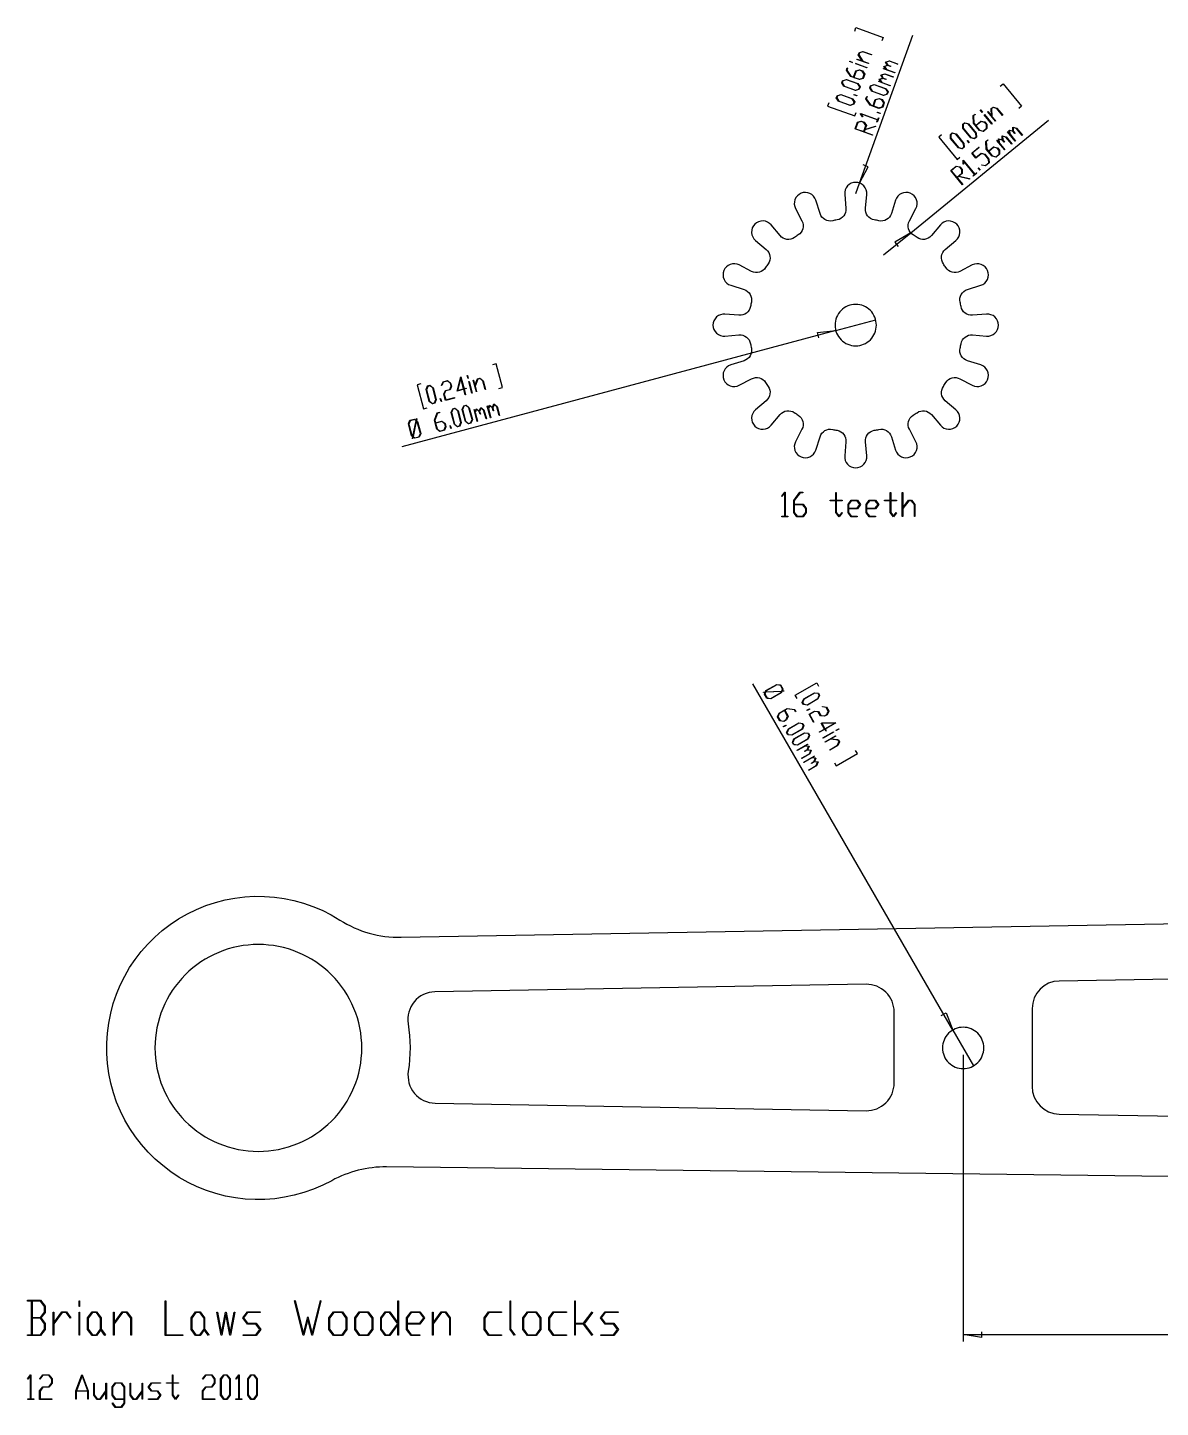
# Model space of a CAD drawing. Extents: x 35 to 373, y 17 to 253.
# Drawn here: x 34.7 to 199, y 17.4 to 217.5 of the extents above; entities that cross this region are included whole.
import ezdxf

# ---------------------------------------------------------------- set-up
doc = ezdxf.new("R2010")
doc.units = 0
doc.layers.get('0').update_dxf_attribs({"linetype": 'CONTINUOUS'})
doc.layers.add('DEFAULT_3', color=19, linetype='CONTINUOUS')
doc.layers.add('SLD-0', color=179, linetype='CONTINUOUS')

msp = doc.modelspace()

# ---------------------------------------------------------------- linework, layer by layer
for points in [[(154.82, 177.34, 0.414214), (151.82, 174.34, 0.414214), (154.82, 171.34, 0.414214), (157.82, 174.34, 0.414214)], [(68.2, 84.5, 0.414214), (53.2, 69.5, 0.414214), (68.2, 54.5, 0.414214), (83.2, 69.5, 0.414214)], [(248.2, 76.26, 0.419335), (244.13, 80.26), (184.33, 79.21, 0.409111), (180.4, 75.22), (180.4, 63.91, 0.409111), (184.33, 59.91), (244.13, 58.87, 0.419335), (248.2, 62.87)], [(170.4, 72.5, 0.414214), (167.4, 69.5, 0.414214), (170.4, 66.5, 0.414214), (173.4, 69.5, 0.414214)]]:
    msp.add_lwpolyline(points, format="xyb", close=True)
at = {"layer": 'DEFAULT_3'}
for points in [[(154.67, 216.99), (154.85, 217.49), (158.8, 216.07), (158.62, 215.56)], [(155.37, 194.95), (163.09, 216.37)], [(175.77, 208.99), (176.18, 209.33), (178.86, 206.09), (178.45, 205.74)], [(150.92, 206.6), (150.74, 206.1), (154.7, 204.67), (154.88, 205.18)], [(158.85, 184.51), (162.8, 187.73), (182.79, 204.06)], [(167.26, 201.96), (166.85, 201.62), (169.52, 198.37), (169.94, 198.72)], [(154.82, 193.44), (155.37, 194.95), (156.65, 197.3), (155.88, 197.57)], [(162.8, 187.73), (160.49, 186.37), (161, 185.74)], [(151.93, 173.56), (157.72, 175.12)], [(149.47, 172.49), (149.26, 173.27), (151.93, 173.56), (88.98, 156.7)], [(103.07, 165.14), (103.59, 165.28), (102.67, 168.73), (102.15, 168.59)], [(91.75, 165.81), (91.23, 165.67), (92.16, 162.22), (92.68, 162.35)], [(168.9, 72.1), (139.91, 122.3)], [(146.33, 120.19), (146.06, 120.66), (149.16, 122.45), (149.43, 121.98)], [(151.72, 110.87), (151.98, 110.41), (155.08, 112.19), (154.81, 112.66)], [(167.22, 74.19), (167.93, 74.6), (168.9, 72.1), (171.9, 66.9)], [(170.4, 68.5), (170.4, 26.92)], [(173.04, 28.32), (173.04, 27.51), (170.4, 27.92), (258.2, 27.92), (255.55, 28.32), (255.55, 27.51)]]:
    msp.add_lwpolyline(points, dxfattribs=at)
for points in [[(140.29, 162.06, 0.439951), (140.19, 159.7, 0.439951), (142.54, 159.81), (143.85, 161.36, -0.388633), (145.94, 161.64, 0.010581), (146.49, 161.27, -0.388633), (147.03, 159.23), (146.09, 157.43, 0.439951), (146.9, 155.22, 0.439951), (149.04, 156.21), (149.65, 158.15, -0.388633), (151.48, 159.21, 0.010581), (152.12, 159.08, -0.388633), (153.41, 157.4), (153.23, 155.38, 0.439951), (154.82, 153.64, 0.439951), (156.42, 155.38), (156.24, 157.4, -0.388633), (157.52, 159.08, 0.010581), (158.17, 159.21, -0.388633), (160, 158.15), (160.61, 156.21, 0.439951), (162.74, 155.22, 0.439951), (163.55, 157.43), (162.61, 159.23, -0.388633), (163.16, 161.27, 0.010581), (163.71, 161.64, -0.388633), (165.8, 161.36), (167.1, 159.81, 0.439951), (169.46, 159.7, 0.439951), (169.36, 162.06), (167.8, 163.37, -0.388633), (167.53, 165.46, 0.010581), (167.89, 166, -0.388633), (169.93, 166.55), (171.73, 165.61, 0.439951), (173.95, 166.42, 0.439951), (172.95, 168.56), (171.01, 169.17, -0.388633), (169.96, 171, 0.010581), (170.09, 171.64, -0.388633), (171.76, 172.92), (173.78, 172.75, 0.439951), (175.52, 174.34, 0.439951), (173.78, 175.93), (171.76, 175.76, -0.388633), (170.09, 177.04, 0.010581), (169.96, 177.68, -0.388633), (171.01, 179.51), (172.95, 180.12, 0.439951), (173.95, 182.26, 0.439951), (171.73, 183.07), (169.93, 182.13, -0.388633), (167.89, 182.68, 0.010581), (167.53, 183.22, -0.388633), (167.8, 185.31), (169.36, 186.62, 0.439951), (169.46, 188.98, 0.439951), (167.1, 188.87), (165.8, 187.32, -0.388633), (163.71, 187.04, 0.010581), (163.16, 187.41, -0.388633), (162.61, 189.45), (163.55, 191.25, 0.439951), (162.74, 193.46, 0.439951), (160.61, 192.47), (160, 190.53, -0.388633), (158.17, 189.47, 0.010581), (157.52, 189.6, -0.388633), (156.24, 191.28), (156.42, 193.3, 0.439951), (154.82, 195.04, 0.439951), (153.23, 193.3), (153.41, 191.28, -0.388633), (152.12, 189.6, 0.010581), (151.48, 189.47, -0.388633), (149.65, 190.53), (149.04, 192.47, 0.439951), (146.9, 193.46, 0.439951), (146.09, 191.25), (147.03, 189.45, -0.388633), (146.49, 187.41, 0.010581), (145.94, 187.04, -0.388633), (143.85, 187.32), (142.54, 188.87, 0.439951), (140.19, 188.98, 0.439951), (140.29, 186.62), (141.84, 185.31, -0.388633), (142.12, 183.22, 0.010581), (141.76, 182.68, -0.388633), (139.72, 182.13), (137.92, 183.07, 0.439951), (135.7, 182.26, 0.439951), (136.7, 180.12), (138.63, 179.51, -0.388633), (139.69, 177.68, 0.010581), (139.56, 177.04, -0.388633), (137.89, 175.76), (135.86, 175.93, 0.439951), (134.12, 174.34, 0.439951), (135.86, 172.75), (137.89, 172.92, -0.388633), (139.56, 171.64, 0.010581), (139.69, 171, -0.388633), (138.63, 169.17), (136.7, 168.56, 0.439951), (135.7, 166.42, 0.439951), (137.92, 165.61), (139.72, 166.55, -0.388633), (141.76, 166, 0.010581), (142.12, 165.46, -0.388633), (141.84, 163.37)], [(78.84, 50.25, -0.581542), (46.21, 70.19, -0.581542), (80.02, 88.05, 0.147265), (88.9, 85.55), (329.31, 89.75, 0.117819), (336.51, 91.6, -0.564877), (373.2, 69.52, -0.564877), (336.53, 47.39, 0.118802), (329.27, 49.24), (86.78, 52.24, 0.130049)], [(93.82, 61.49), (156.33, 60.4, 0.419335), (160.4, 64.4), (160.4, 74.73, 0.419335), (156.33, 78.73), (93.8, 77.63, 0.456495), (89.92, 73, -0.078789), (89.94, 66.11, 0.455063)]]:
    msp.add_lwpolyline(points, format="xyb", close=True, dxfattribs=at)
at = {"layer": 'SLD-0'}
for points in [[(154.37, 212.45), (154.36, 212.41), (153.94, 212.56), (153.96, 212.6)], [(156.45, 211.7), (156.43, 211.66), (154.78, 212.26), (154.79, 212.3)], [(157.12, 213.57), (157.11, 213.52), (155.87, 213.97), (155.37, 213.81), (155.26, 213.52), (155.85, 212.62), (156.67, 212.32), (156.66, 212.28), (155, 212.88), (155.01, 212.92), (155.78, 212.65), (155.2, 213.52), (155.32, 213.85), (155.87, 214.02)], [(160.95, 212.21), (160.94, 212.17), (159.7, 212.62), (159.21, 212.47), (159.49, 212.04), (159.9, 211.89), (159.88, 211.85), (159.48, 211.99), (158.99, 211.84), (159.27, 211.42), (160.51, 210.97), (160.49, 210.93), (158.83, 211.53), (158.85, 211.57), (159.19, 211.44), (158.91, 211.87), (159.44, 212.03), (159.14, 212.49), (159.7, 212.67)], [(155.82, 211.22), (156.13, 210.75), (155.9, 210.11), (155.36, 209.94), (154.09, 210.39), (153.47, 211.33), (153.59, 211.65), (153.64, 211.63), (153.53, 211.33), (154.13, 210.43), (154.5, 210.29), (154.83, 211.21), (155.38, 211.38)], [(155.78, 211.19), (155.39, 211.33), (154.89, 211.18), (154.56, 210.27), (155.35, 209.99), (155.85, 210.14), (156.07, 210.75)], [(160.28, 210.35), (160.27, 210.31), (159.03, 210.75), (158.54, 210.6), (158.82, 210.17), (159.23, 210.02), (159.21, 209.98), (158.81, 210.13), (158.32, 209.98), (158.6, 209.55), (159.83, 209.1), (159.82, 209.06), (158.16, 209.66), (158.17, 209.7), (158.52, 209.58), (158.24, 210), (158.77, 210.17), (158.46, 210.63), (159.03, 210.8)], [(155.15, 209.36), (155.46, 208.88), (155.34, 208.55), (154.79, 208.38), (153.12, 208.99), (152.8, 209.47), (152.92, 209.79), (153.47, 209.96)], [(155.11, 209.32), (153.47, 209.91), (152.97, 209.76), (152.86, 209.46), (153.15, 209.02), (154.79, 208.43), (155.29, 208.58), (155.4, 208.88)], [(159.2, 208.63), (159.52, 208.15), (159.4, 207.82), (158.85, 207.65), (157.17, 208.26), (156.86, 208.74), (156.97, 209.06), (157.52, 209.23)], [(159.17, 208.59), (157.53, 209.18), (157.02, 209.03), (156.92, 208.73), (157.21, 208.29), (158.85, 207.7), (159.35, 207.85), (159.46, 208.15)], [(154.36, 207.18), (154.67, 206.7), (154.56, 206.37), (154.01, 206.2), (152.33, 206.81), (152.01, 207.29), (152.13, 207.61), (152.68, 207.78)], [(154.33, 207.14), (152.69, 207.73), (152.18, 207.58), (152.08, 207.28), (152.37, 206.84), (154, 206.25), (154.51, 206.41), (154.61, 206.7)], [(154.99, 207.66), (154.98, 207.61), (154.56, 207.76), (154.58, 207.81)], [(158.64, 207.07), (158.96, 206.59), (158.73, 205.95), (158.18, 205.78), (156.91, 206.24), (156.3, 207.18), (156.41, 207.5), (156.46, 207.48), (156.36, 207.18), (156.95, 206.27), (157.33, 206.14), (157.66, 207.06), (158.21, 207.23)], [(158.61, 207.03), (158.21, 207.18), (157.71, 207.02), (157.38, 206.12), (158.17, 205.83), (158.68, 205.99), (158.9, 206.59)], [(158.17, 204.4), (157.94, 203.78), (157.89, 203.8), (157.99, 204.09), (155.6, 204.96), (155.87, 204.55), (155.82, 204.53), (155.51, 205), (155.52, 205.03), (158.01, 204.13), (158.11, 204.42)], [(158.37, 205.06), (158.36, 205.02), (157.94, 205.17), (157.96, 205.21)], [(173.83, 203.44), (173.85, 202.87), (173.33, 202.44), (172.77, 202.57), (171.92, 203.61), (171.86, 204.73), (172.12, 204.95), (172.16, 204.9), (171.91, 204.7), (171.96, 203.62), (172.22, 203.31), (172.97, 203.93), (173.53, 203.8)], [(173.21, 205.23), (173.17, 205.2), (172.89, 205.54), (172.93, 205.57)], [(174.61, 203.53), (174.58, 203.5), (173.45, 204.86), (173.49, 204.89)], [(176.14, 204.79), (176.11, 204.76), (175.27, 205.78), (174.76, 205.9), (174.51, 205.7), (174.56, 204.62), (175.12, 203.95), (175.09, 203.92), (173.96, 205.28), (174, 205.31), (174.51, 204.69), (174.46, 205.74), (174.73, 205.96), (175.29, 205.82)], [(156.05, 203.78), (156.37, 203.3), (156.16, 202.72), (157.68, 203.19), (157.71, 203.15), (156.14, 202.67), (156.04, 202.38), (157.25, 201.95), (157.24, 201.9), (154.72, 202.81), (155.07, 203.77), (155.62, 203.94)], [(156.02, 203.75), (155.62, 203.89), (155.12, 203.74), (154.79, 202.83), (155.98, 202.4), (156.31, 203.31)], [(170.51, 200.7), (170.53, 200.13), (170.27, 199.91), (169.71, 200.04), (168.57, 201.42), (168.55, 201.99), (168.81, 202.21), (169.37, 202.08)], [(170.46, 200.69), (169.35, 202.03), (168.84, 202.16), (168.6, 201.96), (168.62, 201.43), (169.73, 200.09), (170.24, 199.96), (170.49, 200.16)], [(172.29, 202.18), (172.32, 201.6), (172.05, 201.38), (171.5, 201.52), (170.36, 202.89), (170.33, 203.47), (170.6, 203.69), (171.16, 203.55)], [(172.25, 202.16), (171.14, 203.51), (170.62, 203.63), (170.38, 203.43), (170.41, 202.9), (171.52, 201.56), (172.03, 201.44), (172.27, 201.64)], [(173.78, 203.43), (173.51, 203.75), (173, 203.87), (172.26, 203.26), (172.79, 202.62), (173.3, 202.49), (173.8, 202.9)], [(179, 201.89), (178.97, 201.86), (178.13, 202.87), (177.63, 202.99), (177.66, 202.48), (177.93, 202.14), (177.9, 202.12), (177.62, 202.45), (177.12, 202.57), (177.15, 202.06), (177.98, 201.04), (177.95, 201.02), (176.83, 202.38), (176.86, 202.4), (177.1, 202.12), (177.07, 202.63), (177.61, 202.5), (177.58, 203.05), (178.15, 202.91)], [(171.29, 200.79), (171.26, 200.76), (170.98, 201.1), (171.01, 201.13)], [(174.14, 198.43), (174.16, 197.86), (173.64, 197.42), (173.1, 197.55), (173.09, 197.61), (173.62, 197.48), (174.11, 197.89), (174.09, 198.42), (173.54, 199.08), (173.03, 199.2), (172.25, 198.56), (171.66, 199.29), (172.69, 200.14), (172.73, 200.1), (171.73, 199.27), (172.25, 198.64), (173, 199.26), (173.56, 199.12)], [(175.67, 199.69), (175.69, 199.12), (175.17, 198.69), (174.61, 198.82), (173.76, 199.86), (173.71, 200.98), (173.97, 201.2), (174, 201.15), (173.75, 200.95), (173.81, 199.87), (174.06, 199.56), (174.82, 200.18), (175.37, 200.05)], [(177.47, 200.62), (177.44, 200.59), (176.6, 201.61), (176.1, 201.73), (176.13, 201.21), (176.4, 200.88), (176.37, 200.85), (176.09, 201.18), (175.59, 201.31), (175.62, 200.79), (176.45, 199.78), (176.42, 199.75), (175.3, 201.11), (175.33, 201.14), (175.57, 200.86), (175.54, 201.37), (176.08, 201.24), (176.05, 201.79), (176.62, 201.65)], [(172.37, 196.38), (171.86, 195.95), (171.83, 196), (172.06, 196.2), (170.44, 198.16), (170.47, 197.67), (170.41, 197.68), (170.39, 198.24), (170.41, 198.26), (172.1, 196.22), (172.34, 196.42)], [(175.62, 199.68), (175.35, 200), (174.84, 200.13), (174.1, 199.51), (174.63, 198.87), (175.15, 198.74), (175.64, 199.15)], [(170.24, 196.92), (170.26, 196.35), (169.79, 195.95), (171.33, 195.58), (171.33, 195.53), (169.74, 195.91), (169.51, 195.72), (170.33, 194.73), (170.3, 194.7), (168.59, 196.76), (169.38, 197.41), (169.94, 197.28)], [(170.19, 196.91), (169.92, 197.23), (169.41, 197.35), (168.67, 196.74), (169.47, 195.77), (170.21, 196.38)], [(172.88, 196.83), (172.85, 196.8), (172.57, 197.14), (172.6, 197.17)], [(96.2, 165.49), (95.99, 164.96), (95.35, 164.79), (95.15, 164.3), (95.37, 163.48), (96.63, 163.82), (96.64, 163.76), (95.34, 163.42), (95.1, 164.31), (95.32, 164.84), (95.96, 165.01), (96.15, 165.5), (96.05, 165.9), (95.63, 166.23), (95.01, 166.06), (94.81, 165.56), (94.77, 165.59), (94.98, 166.12), (95.63, 166.29), (96.08, 165.94)], [(98.33, 165.13), (98.03, 165.05), (98.25, 164.22), (98.21, 164.21), (97.99, 165.04), (97.01, 164.77), (97.55, 166.86), (98.02, 165.1), (98.32, 165.18)], [(97.97, 165.09), (97.55, 166.68), (97.08, 164.85)], [(98.64, 166.61), (98.6, 166.6), (98.49, 167.03), (98.53, 167.04)], [(99.21, 164.48), (99.17, 164.47), (98.71, 166.17), (98.76, 166.18)], [(101.13, 164.99), (101.09, 164.98), (100.75, 166.25), (100.33, 166.58), (100.03, 166.49), (99.63, 165.49), (99.85, 164.65), (99.81, 164.64), (99.35, 166.34), (99.39, 166.36), (99.6, 165.57), (100, 166.55), (100.33, 166.64), (100.78, 166.28)], [(93.99, 163.53), (93.77, 163), (93.44, 162.91), (92.99, 163.26), (92.53, 164.98), (92.74, 165.52), (93.07, 165.61), (93.53, 165.25)], [(93.94, 163.54), (93.49, 165.22), (93.07, 165.54), (92.77, 165.46), (92.57, 164.97), (93.03, 163.29), (93.44, 162.97), (93.74, 163.05)], [(94.74, 163.28), (94.7, 163.27), (94.58, 163.7), (94.63, 163.71)], [(97.63, 160.21), (97.41, 159.68), (97.08, 159.59), (96.63, 159.94), (96.17, 161.67), (96.38, 162.2), (96.71, 162.29), (97.17, 161.93)], [(97.58, 160.22), (97.13, 161.9), (96.71, 162.23), (96.41, 162.15), (96.21, 161.66), (96.66, 159.97), (97.08, 159.65), (97.38, 159.73)], [(99.23, 160.64), (99.01, 160.11), (98.68, 160.02), (98.23, 160.37), (97.76, 162.1), (97.98, 162.63), (98.31, 162.72), (98.76, 162.36)], [(99.18, 160.65), (98.73, 162.33), (98.31, 162.66), (98.01, 162.58), (97.81, 162.08), (98.26, 160.4), (98.68, 160.08), (98.98, 160.16)], [(101.26, 160.74), (101.21, 160.73), (100.87, 161.99), (100.47, 162.31), (100.28, 161.83), (100.39, 161.42), (100.35, 161.41), (100.23, 161.82), (99.83, 162.14), (99.64, 161.66), (99.98, 160.39), (99.94, 160.38), (99.48, 162.09), (99.52, 162.1), (99.62, 161.74), (99.81, 162.22), (100.24, 161.88), (100.45, 162.39), (100.91, 162.03)], [(103.17, 161.25), (103.13, 161.24), (102.79, 162.51), (102.39, 162.82), (102.19, 162.35), (102.31, 161.93), (102.26, 161.92), (102.15, 162.34), (101.75, 162.65), (101.56, 162.18), (101.9, 160.91), (101.85, 160.9), (101.4, 162.6), (101.44, 162.61), (101.54, 162.25), (101.73, 162.73), (102.16, 162.39), (102.36, 162.9), (102.83, 162.54)], [(91.74, 158.63), (91.52, 158.1), (90.87, 157.93), (90.62, 158.11), (90.57, 157.86), (90.53, 157.88), (90.58, 158.15), (90.42, 158.28), (89.96, 160), (90.17, 160.54), (90.82, 160.71), (91.07, 160.52), (91.12, 160.78), (91.17, 160.76), (91.11, 160.49), (91.28, 160.36)], [(91.06, 160.46), (90.82, 160.65), (90.2, 160.48), (90.01, 159.99), (90.46, 158.31), (90.59, 158.2)], [(91.69, 158.64), (91.24, 160.32), (91.1, 160.43), (90.64, 158.17), (90.87, 157.99), (91.49, 158.15)], [(95.39, 159.61), (95.18, 159.08), (94.52, 158.91), (94.07, 159.26), (93.72, 160.56), (94.14, 161.6), (94.47, 161.69), (94.48, 161.63), (94.17, 161.55), (93.77, 160.55), (93.88, 160.16), (94.82, 160.41), (95.27, 160.06)], [(95.34, 159.62), (95.24, 160.03), (94.82, 160.35), (93.89, 160.1), (94.11, 159.29), (94.52, 158.96), (95.15, 159.13)], [(96.14, 159.37), (96.1, 159.36), (95.99, 159.78), (96.03, 159.79)], [(144.98, 146.54), (144.11, 146.54), (144.11, 146.61), (144.52, 146.61), (144.52, 149.98), (144.13, 149.46), (144.09, 149.52), (144.53, 150.11), (144.57, 150.11), (144.57, 146.61), (144.98, 146.61)], [(147.64, 147.14), (147.18, 146.54), (146.29, 146.54), (145.83, 147.14), (145.83, 148.92), (146.72, 150.11), (147.17, 150.11), (147.17, 150.03), (146.75, 150.03), (145.89, 148.89), (145.89, 148.36), (147.18, 148.36), (147.64, 147.75)], [(147.58, 147.17), (147.58, 147.72), (147.16, 148.28), (145.89, 148.28), (145.89, 147.17), (146.31, 146.61), (147.16, 146.61)], [(152.88, 147.13), (152.42, 146.52), (151.95, 147.14), (151.95, 148.87), (151.11, 148.87), (151.11, 148.94), (151.95, 148.94), (151.95, 150.07), (152.01, 150.07), (152.01, 148.94), (152.86, 148.94), (152.86, 148.87), (152.01, 148.87), (152.01, 147.17), (152.42, 146.63), (152.84, 147.18)], [(155.52, 148.32), (155.06, 147.7), (153.76, 147.7), (153.76, 147.17), (154.18, 146.61), (155.05, 146.61), (155.05, 146.54), (154.16, 146.54), (153.71, 147.14), (153.71, 148.34), (154.16, 148.94), (155.06, 148.94)], [(155.44, 148.32), (155.03, 148.86), (154.18, 148.86), (153.76, 148.31), (153.76, 147.78), (155.03, 147.78)], [(158.15, 148.32), (157.68, 147.7), (156.39, 147.7), (156.39, 147.17), (156.81, 146.61), (157.67, 146.61), (157.67, 146.54), (156.79, 146.54), (156.33, 147.14), (156.33, 148.34), (156.79, 148.94), (157.68, 148.94)], [(158.07, 148.32), (157.66, 148.86), (156.81, 148.86), (156.39, 148.31), (156.39, 147.78), (157.66, 147.78)], [(160.75, 147.13), (160.3, 146.52), (159.83, 147.14), (159.83, 148.87), (158.98, 148.87), (158.98, 148.94), (159.83, 148.94), (159.83, 150.07), (159.89, 150.07), (159.89, 148.94), (160.73, 148.94), (160.73, 148.87), (159.89, 148.87), (159.89, 147.17), (160.3, 146.63), (160.71, 147.18)], [(163.39, 146.57), (163.33, 146.57), (163.33, 148.31), (162.91, 148.86), (162.5, 148.86), (161.64, 147.72), (161.64, 146.57), (161.58, 146.57), (161.58, 150.07), (161.64, 150.07), (161.64, 147.83), (162.47, 148.94), (162.93, 148.94), (163.39, 148.34)], [(142.5, 120.14), (141.93, 120.21), (141.59, 120.79), (141.71, 121.08), (141.45, 121.06), (141.45, 121.11), (141.73, 121.13), (141.81, 121.32), (143.36, 122.21), (143.93, 122.14), (144.27, 121.56), (144.15, 121.27), (144.41, 121.29), (144.4, 121.24), (144.12, 121.23), (144.04, 121.03)], [(144.09, 121.27), (144.21, 121.54), (143.89, 122.1), (143.36, 122.16), (141.85, 121.29), (141.78, 121.13)], [(142.49, 120.19), (144, 121.06), (144.07, 121.22), (141.76, 121.08), (141.65, 120.81), (141.97, 120.25)], [(147.81, 119.23), (147.24, 119.3), (147.06, 119.6), (147.29, 120.13), (148.83, 121.02), (149.4, 120.95), (149.58, 120.65), (149.35, 120.12)], [(147.8, 119.28), (149.31, 120.15), (149.52, 120.63), (149.36, 120.91), (148.84, 120.97), (147.33, 120.1), (147.12, 119.61), (147.28, 119.34)], [(144.39, 116.86), (143.82, 116.93), (143.48, 117.52), (143.7, 118.04), (144.87, 118.72), (145.98, 118.58), (146.15, 118.29), (146.1, 118.26), (145.94, 118.54), (144.87, 118.67), (144.52, 118.47), (145.01, 117.62), (144.79, 117.09)], [(144.38, 116.91), (144.75, 117.12), (144.95, 117.6), (144.47, 118.44), (143.74, 118.02), (143.54, 117.53), (143.86, 116.97)], [(147.76, 118.44), (147.74, 118.48), (148.12, 118.7), (148.15, 118.66)], [(150.27, 117.6), (149.7, 117.67), (149.37, 118.24), (148.85, 118.3), (148.12, 117.88), (148.77, 116.76), (148.72, 116.73), (148.05, 117.89), (148.85, 118.35), (149.42, 118.28), (149.75, 117.71), (150.27, 117.65), (150.63, 117.86), (150.84, 118.34), (150.52, 118.9), (149.98, 118.97), (150, 119.01), (150.56, 118.95), (150.9, 118.36), (150.67, 117.83)], [(144.35, 116.07), (144.32, 116.11), (144.71, 116.33), (144.73, 116.29)], [(145.54, 114.86), (144.98, 114.93), (144.8, 115.23), (145.03, 115.75), (146.57, 116.65), (147.14, 116.58), (147.32, 116.28), (147.09, 115.75)], [(145.54, 114.91), (147.05, 115.78), (147.26, 116.26), (147.1, 116.53), (146.57, 116.6), (145.07, 115.73), (144.86, 115.24), (145.02, 114.97)], [(150.48, 115.45), (150.32, 115.72), (149.58, 115.29), (149.56, 115.33), (150.3, 115.76), (149.79, 116.63), (151.95, 116.66), (150.37, 115.75), (150.53, 115.48)], [(150.35, 115.78), (151.77, 116.61), (149.89, 116.59)], [(146.37, 113.42), (145.8, 113.49), (145.63, 113.79), (145.85, 114.32), (147.4, 115.21), (147.97, 115.14), (148.14, 114.84), (147.92, 114.32)], [(146.37, 113.47), (147.88, 114.34), (148.08, 114.83), (147.93, 115.1), (147.4, 115.16), (145.89, 114.29), (145.69, 113.81), (145.84, 113.53)], [(150.08, 114.43), (150.06, 114.47), (151.58, 115.35), (151.61, 115.31)], [(151.07, 112.71), (151.05, 112.75), (152.18, 113.41), (152.39, 113.89), (152.23, 114.17), (151.16, 114.29), (150.41, 113.86), (150.39, 113.9), (151.91, 114.78), (151.94, 114.74), (151.23, 114.33), (152.28, 114.21), (152.45, 113.91), (152.23, 113.38)], [(151.99, 115.53), (151.97, 115.57), (152.35, 115.79), (152.37, 115.75)], [(146.99, 111.49), (146.97, 111.53), (148.11, 112.18), (148.31, 112.66), (147.8, 112.72), (147.42, 112.5), (147.4, 112.54), (147.78, 112.76), (147.98, 113.23), (147.47, 113.29), (146.33, 112.63), (146.31, 112.67), (147.84, 113.55), (147.86, 113.51), (147.54, 113.33), (148.05, 113.27), (147.83, 112.76), (148.38, 112.7), (148.15, 112.16)], [(147.98, 109.77), (147.96, 109.81), (149.1, 110.46), (149.3, 110.94), (148.79, 111), (148.42, 110.78), (148.39, 110.82), (148.77, 111.04), (148.97, 111.51), (148.46, 111.57), (147.32, 110.91), (147.3, 110.95), (148.83, 111.83), (148.85, 111.8), (148.53, 111.61), (149.04, 111.55), (148.82, 111.04), (149.37, 110.98), (149.14, 110.44)], [(37.28, 28.66), (36.63, 27.79), (34.74, 27.79), (34.74, 27.9), (35.32, 27.9), (35.32, 32.79), (34.74, 32.79), (34.74, 32.9), (36.63, 32.9), (37.28, 32.03), (37.28, 31.15), (36.67, 30.34), (37.28, 29.53)], [(37.19, 31.2), (37.19, 31.99), (36.59, 32.79), (35.4, 32.79), (35.4, 30.4), (36.59, 30.4)], [(42.28, 32.01), (42.2, 32.01), (42.2, 32.84), (42.28, 32.84)], [(57.23, 27.79), (54.69, 27.79), (54.69, 32.84), (54.78, 32.84), (54.78, 27.9), (57.23, 27.9)], [(77.27, 32.82), (76.03, 27.84), (75.94, 27.84), (75.36, 30.17), (74.78, 27.84), (74.69, 27.84), (73.44, 32.82), (73.53, 32.86), (74.74, 28.02), (75.36, 30.52), (75.98, 28.02), (77.19, 32.86)], [(88.53, 27.84), (88.44, 27.84), (88.44, 29.38), (87.25, 27.79), (86.59, 27.79), (85.94, 28.66), (85.94, 30.36), (86.59, 31.23), (87.25, 31.23), (88.44, 29.64), (88.44, 32.84), (88.53, 32.84)], [(105.39, 27.89), (105.33, 27.81), (104.69, 28.66), (104.69, 32.84), (104.78, 32.84), (104.78, 28.7)], [(116.64, 27.89), (116.58, 27.81), (115.34, 29.45), (114.15, 29.45), (114.15, 27.84), (114.07, 27.84), (114.07, 32.84), (114.15, 32.84), (114.15, 29.57), (115.34, 29.57), (116.58, 31.22), (116.64, 31.13), (115.42, 29.51)], [(37.19, 28.7), (37.19, 29.49), (36.59, 30.29), (35.4, 30.29), (35.4, 27.9), (36.59, 27.9)], [(41.02, 30.38), (40.95, 30.3), (40.34, 31.12), (39.75, 31.12), (38.53, 29.49), (38.53, 27.84), (38.45, 27.84), (38.45, 31.17), (38.53, 31.17), (38.53, 29.64), (39.72, 31.23), (40.38, 31.23)], [(42.28, 27.84), (42.2, 27.84), (42.2, 31.17), (42.28, 31.17)], [(46.01, 27.89), (45.95, 27.81), (45.36, 28.6), (44.75, 27.79), (44.1, 27.79), (43.44, 28.66), (43.44, 30.36), (44.1, 31.23), (44.75, 31.23), (45.4, 30.36), (45.4, 28.7)], [(45.32, 28.7), (45.32, 30.32), (44.72, 31.12), (44.13, 31.12), (43.53, 30.32), (43.53, 28.7), (44.13, 27.9), (44.72, 27.9)], [(49.78, 27.84), (49.69, 27.84), (49.69, 30.32), (49.09, 31.12), (48.5, 31.12), (47.28, 29.49), (47.28, 27.84), (47.19, 27.84), (47.19, 31.17), (47.28, 31.17), (47.28, 29.64), (48.47, 31.23), (49.13, 31.23), (49.78, 30.36)], [(61.01, 27.89), (60.95, 27.81), (60.36, 28.6), (59.75, 27.79), (59.1, 27.79), (58.44, 28.66), (58.44, 30.36), (59.1, 31.23), (59.75, 31.23), (60.4, 30.36), (60.4, 28.7)], [(60.32, 28.7), (60.32, 30.32), (59.72, 31.12), (59.13, 31.12), (58.53, 30.32), (58.53, 28.7), (59.13, 27.9), (59.72, 27.9)], [(64.78, 31.16), (64.15, 27.84), (64.07, 27.84), (63.49, 30.95), (62.9, 27.84), (62.82, 27.84), (62.19, 31.16), (62.28, 31.19), (62.86, 28.07), (63.44, 31.17), (63.53, 31.17), (64.11, 28.07), (64.69, 31.19)], [(68.54, 28.68), (67.88, 27.79), (65.99, 27.79), (65.99, 27.9), (67.84, 27.9), (68.43, 28.68), (67.84, 29.46), (66.6, 29.46), (65.93, 30.34), (66.6, 31.23), (68.48, 31.23), (68.48, 31.12), (66.63, 31.12), (66.04, 30.34), (66.63, 29.56), (67.88, 29.56)], [(81.03, 28.66), (80.38, 27.79), (79.09, 27.79), (78.44, 28.66), (78.44, 30.36), (79.09, 31.23), (80.38, 31.23), (81.03, 30.36)], [(80.94, 28.7), (80.94, 30.32), (80.34, 31.12), (79.12, 31.12), (78.53, 30.32), (78.53, 28.7), (79.12, 27.9), (80.34, 27.9)], [(84.78, 28.66), (84.13, 27.79), (82.84, 27.79), (82.19, 28.66), (82.19, 30.36), (82.84, 31.23), (84.13, 31.23), (84.78, 30.36)], [(84.69, 28.7), (84.69, 30.32), (84.09, 31.12), (82.87, 31.12), (82.28, 30.32), (82.28, 28.7), (82.87, 27.9), (84.09, 27.9)], [(88.43, 29.51), (87.22, 31.12), (86.62, 31.12), (86.03, 30.32), (86.03, 28.7), (86.62, 27.9), (87.22, 27.9)], [(92.29, 30.34), (91.63, 29.46), (89.78, 29.46), (89.78, 28.7), (90.37, 27.9), (91.61, 27.9), (91.61, 27.79), (90.34, 27.79), (89.69, 28.66), (89.69, 30.36), (90.34, 31.23), (91.63, 31.23)], [(92.18, 30.34), (91.59, 31.12), (90.37, 31.12), (89.78, 30.32), (89.78, 29.56), (91.59, 29.56)], [(96.03, 27.84), (95.94, 27.84), (95.94, 30.32), (95.34, 31.12), (94.75, 31.12), (93.53, 29.49), (93.53, 27.84), (93.44, 27.84), (93.44, 31.17), (93.53, 31.17), (93.53, 29.64), (94.72, 31.23), (95.38, 31.23), (96.03, 30.36)], [(103.48, 27.79), (101.59, 27.79), (100.94, 28.66), (100.94, 30.36), (101.59, 31.23), (103.48, 31.23), (103.48, 31.12), (101.62, 31.12), (101.03, 30.32), (101.03, 28.7), (101.62, 27.9), (103.48, 27.9)], [(109.15, 28.66), (108.5, 27.79), (107.22, 27.79), (106.57, 28.66), (106.57, 30.36), (107.22, 31.23), (108.5, 31.23), (109.15, 30.36)], [(109.07, 28.7), (109.07, 30.32), (108.47, 31.12), (107.25, 31.12), (106.65, 30.32), (106.65, 28.7), (107.25, 27.9), (108.47, 27.9)], [(112.86, 27.79), (110.97, 27.79), (110.32, 28.66), (110.32, 30.36), (110.97, 31.23), (112.86, 31.23), (112.86, 31.12), (111, 31.12), (110.4, 30.32), (110.4, 28.7), (111, 27.9), (112.86, 27.9)], [(120.42, 28.68), (119.75, 27.79), (117.86, 27.79), (117.86, 27.9), (119.72, 27.9), (120.3, 28.68), (119.72, 29.46), (118.47, 29.46), (117.8, 30.34), (118.47, 31.23), (120.36, 31.23), (120.36, 31.12), (118.5, 31.12), (117.92, 30.34), (118.5, 29.56), (119.75, 29.56)], [(35.63, 18.53), (34.76, 18.53), (34.76, 18.61), (35.17, 18.61), (35.17, 21.98), (34.78, 21.46), (34.74, 21.51), (35.18, 22.11), (35.22, 22.11), (35.22, 18.61), (35.63, 18.61)], [(38.29, 20.89), (37.83, 20.28), (36.96, 20.28), (36.54, 19.72), (36.54, 18.61), (38.26, 18.61), (38.26, 18.53), (36.48, 18.53), (36.48, 19.75), (36.94, 20.36), (37.81, 20.36), (38.23, 20.92), (38.23, 21.47), (37.81, 22.03), (36.96, 22.03), (36.53, 21.46), (36.49, 21.51), (36.94, 22.11), (37.83, 22.11), (38.29, 21.5)], [(43.54, 18.57), (43.48, 18.57), (43.48, 19.7), (41.79, 19.7), (41.79, 18.57), (41.73, 18.57), (41.73, 19.75), (42.6, 22.07), (42.67, 22.07), (43.54, 19.75)], [(56.65, 19.13), (56.2, 18.52), (55.73, 19.14), (55.73, 20.86), (54.88, 20.86), (54.88, 20.94), (55.73, 20.94), (55.73, 22.07), (55.79, 22.07), (55.79, 20.94), (56.63, 20.94), (56.63, 20.86), (55.79, 20.86), (55.79, 19.17), (56.2, 18.62), (56.61, 19.18)], [(61.91, 20.89), (61.46, 20.28), (60.58, 20.28), (60.16, 19.72), (60.16, 18.61), (61.88, 18.61), (61.88, 18.53), (60.11, 18.53), (60.11, 19.75), (60.56, 20.36), (61.43, 20.36), (61.85, 20.92), (61.85, 21.47), (61.43, 22.03), (60.58, 22.03), (60.16, 21.46), (60.11, 21.51), (60.56, 22.11), (61.46, 22.11), (61.91, 21.5)], [(64.1, 19.14), (63.65, 18.53), (63.19, 18.53), (62.73, 19.14), (62.73, 21.5), (63.19, 22.11), (63.65, 22.11), (64.1, 21.5)], [(64.04, 19.17), (64.04, 21.47), (63.62, 22.03), (63.21, 22.03), (62.79, 21.47), (62.79, 19.17), (63.21, 18.61), (63.62, 18.61)], [(65.82, 18.53), (64.95, 18.53), (64.95, 18.61), (65.36, 18.61), (65.36, 21.98), (64.97, 21.46), (64.93, 21.51), (65.37, 22.11), (65.41, 22.11), (65.41, 18.61), (65.82, 18.61)], [(68.04, 19.14), (67.59, 18.53), (67.13, 18.53), (66.67, 19.14), (66.67, 21.5), (67.13, 22.11), (67.59, 22.11), (68.04, 21.5)], [(67.98, 19.17), (67.98, 21.47), (67.56, 22.03), (67.15, 22.03), (66.73, 21.47), (66.73, 19.17), (67.15, 18.61), (67.56, 18.61)], [(43.46, 19.77), (42.63, 21.98), (41.81, 19.77)], [(46.16, 18.57), (46.1, 18.57), (46.1, 19.64), (45.27, 18.53), (44.81, 18.53), (44.36, 19.14), (44.36, 20.9), (44.41, 20.9), (44.41, 19.17), (44.83, 18.61), (45.25, 18.61), (46.1, 19.75), (46.1, 20.9), (46.16, 20.9)], [(48.79, 17.97), (48.33, 17.37), (47.44, 17.37), (46.99, 17.96), (47.03, 18.02), (47.46, 17.44), (48.31, 17.44), (48.73, 18), (48.73, 18.53), (47.44, 18.53), (46.98, 19.14), (46.98, 20.33), (47.44, 20.94), (48.33, 20.94), (48.79, 20.33)], [(48.73, 18.61), (48.73, 20.31), (48.31, 20.86), (47.46, 20.86), (47.04, 20.31), (47.04, 19.17), (47.46, 18.61)], [(51.41, 18.57), (51.35, 18.57), (51.35, 19.64), (50.52, 18.53), (50.06, 18.53), (49.61, 19.14), (49.61, 20.9), (49.66, 20.9), (49.66, 19.17), (50.08, 18.61), (50.5, 18.61), (51.35, 19.75), (51.35, 20.9), (51.41, 20.9)], [(54.05, 19.15), (53.58, 18.53), (52.26, 18.53), (52.26, 18.61), (53.56, 18.61), (53.97, 19.15), (53.56, 19.7), (52.69, 19.7), (52.22, 20.32), (52.69, 20.94), (54.01, 20.94), (54.01, 20.86), (52.71, 20.86), (52.3, 20.32), (52.71, 19.77), (53.58, 19.77)]]:
    msp.add_lwpolyline(points, close=True, dxfattribs=at)

doc.saveas('drawing.dxf')
